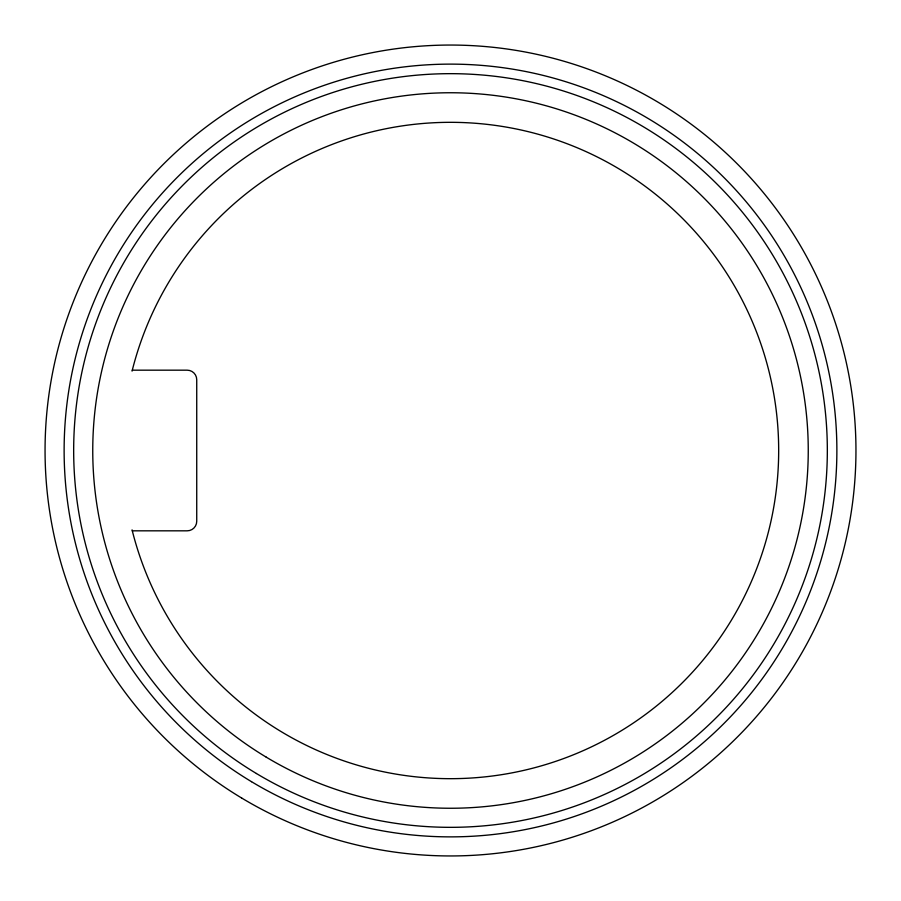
<?xml version="1.0" encoding="UTF-8"?>
<svg xmlns="http://www.w3.org/2000/svg" width="901" height="901" viewBox="0 0 901 901"><rect width="100%" height="100%" fill="white"/><g stroke="black" fill="none" stroke-linecap="round" stroke-linejoin="round"><path stroke-width="1.35" d="M132.312 370.176L187.194 370.176A9.539 9.539 0 0 1 196.733 379.715L196.733 521.285A9.539 9.539 0 0 1 187.194 530.824L132.312 530.824M132.064 371.111A328.178 328.178 0 0 1 637.165 180.583A328.178 328.178 0 0 1 637.165 720.417A328.178 328.178 0 0 1 132.064 529.889M266.245 757.155A357.753 357.753 0 0 0 808.197 456.739A357.753 357.753 0 0 0 277.058 137.605A357.753 357.753 0 0 0 266.245 757.155M256.413 773.508A376.832 376.832 0 0 0 827.276 457.077A376.832 376.832 0 0 0 267.811 120.914A376.832 376.832 0 0 0 256.413 773.508M241.682 798.038A405.45 405.45 0 0 0 855.894 457.573A405.45 405.45 0 0 0 253.936 95.889A405.45 405.45 0 0 0 241.682 798.038M251.503 781.685A386.371 386.371 0 0 0 836.815 457.246A386.371 386.371 0 0 0 263.182 112.569A386.371 386.371 0 0 0 251.503 781.685"/></g></svg>
